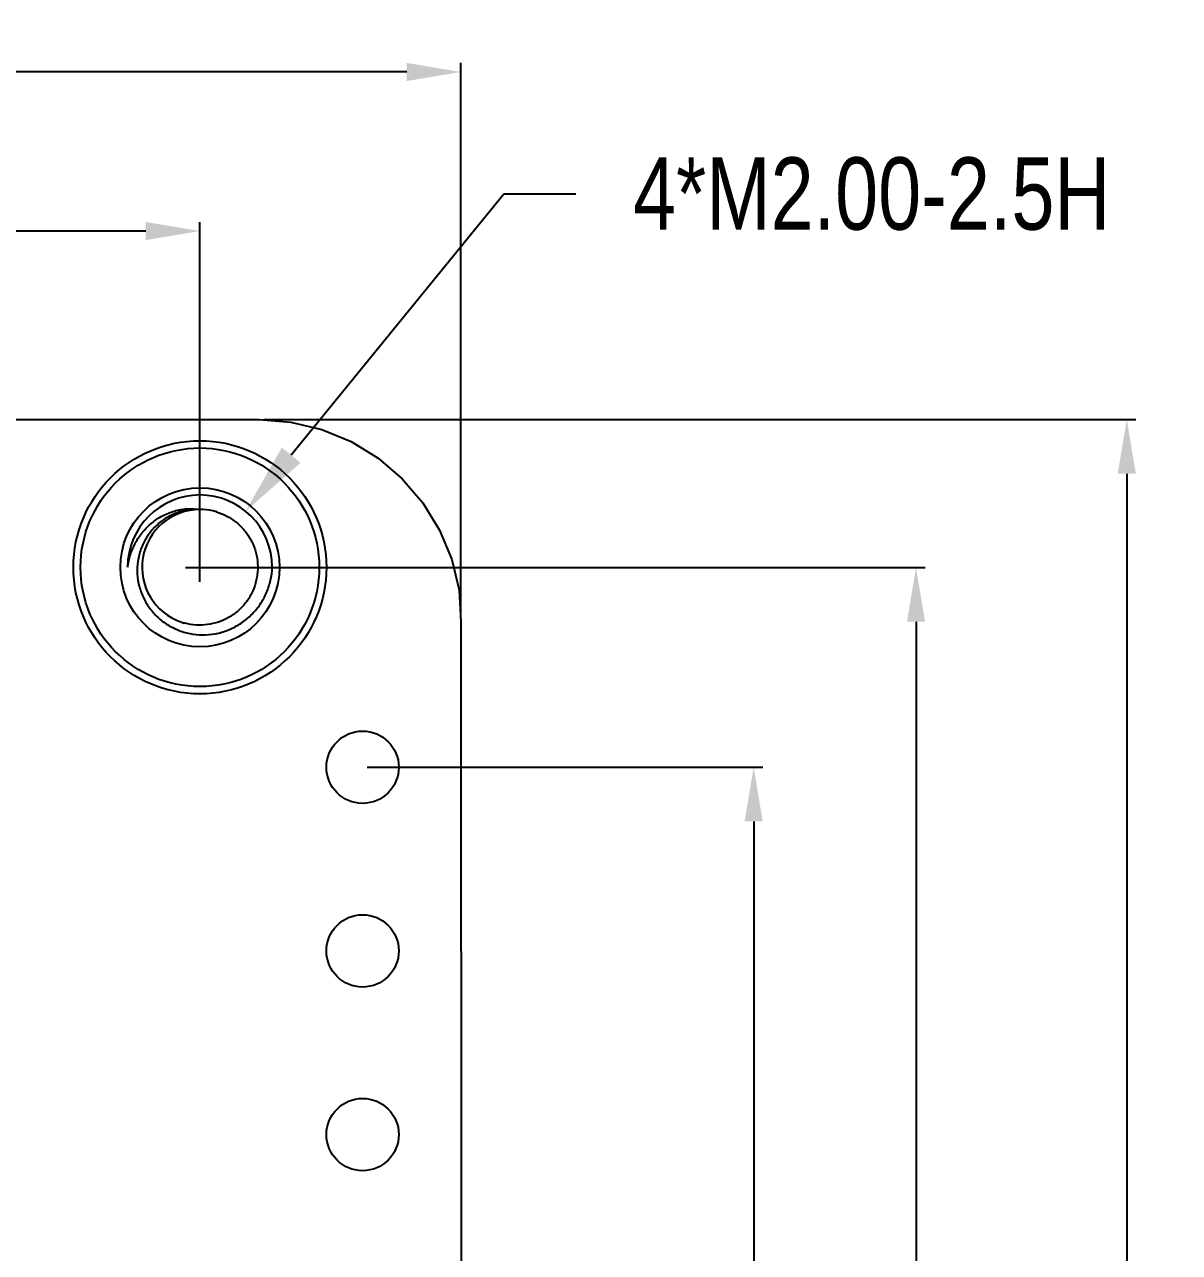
# Model space of a CAD drawing. Header units: inches. Extents: x 4.1 to 94, y -51.8 to -2.2.
# Drawn here: x 77.98 to 93.95, y -22.09 to -5.11 of the extents above; entities that cross this region are included whole.
import ezdxf

# ---------------------------------------------------------------- set-up
doc = ezdxf.new("R2010")
doc.units = ezdxf.units.IN
doc.header["$LTSCALE"] = 1.21
doc.header["$MEASUREMENT"] = 0
doc.header["$PDMODE"] = 3
doc.header["$PDSIZE"] = 0.3125
doc.layers.get('0').update_dxf_attribs({"linetype": 'CONTINUOUS'})
doc.layers.get('Defpoints').update_dxf_attribs({"linetype": 'CONTINUOUS'})
doc.layers.add('Dim', color=3, linetype='CONTINUOUS', lineweight=25)
doc.styles.get("Standard").update_dxf_attribs({"font": 'txt', "width": 0.8})
doc.dimstyles.get("Standard").update_dxf_attribs({"dimtxt": 0.15625, "dimasz": 0.1875, "dimexe": 0.125, "dimexo": 0.0625, "dimgap": 0.09, "dimtad": 0, "dimtih": 1, "dimtoh": 1, "dimzin": 4, "dimdsep": 46, "dimtxsty": 'STANDARD', "dimblk": '_FILLED', "dimblk1": '_FILLED', "dimblk2": '_FILLED', "dimcen": 0.09, "dimazin": 1, "dimtp": 0.01, "dimtm": 0.01, "dimtfac": 1, "dimtofl": 0, "dimtmove": 0, "dimatfit": 3, "dimldrblk": '_FILLED', "dimfxl": 1, "dimtolj": 1, "dimtzin": 4, "dimarcsym": 0})

# ---------------------------------------------------------------- blocks, each defined once
blk = doc.blocks.new('_FILLED')
at = {"color": 0, "linetype": 'ByBlock'}
blk.add_solid([(0, 0), (-1, 0.167), (-1, -0.167)], dxfattribs=at)
blk = doc.blocks.new('*D60')
at = {"layer": 'Defpoints', "color": 0}
for p in [(80.404, -12.618), (81.925, -44.614), (90.308, -44.614)]:
    blk.add_point(p, dxfattribs=at)
at = {"layer": 'Dim', "color": 0, "lineweight": -2}
for p, q in [((80.467, -12.618), (90.433, -12.618)), ((90.308, -13.368), (90.308, -27.059)), ((90.308, -43.864), (90.308, -30.172)), ((81.987, -44.614), (90.433, -44.614))]:
    blk.add_line(p, q, dxfattribs=at)
at = {"layer": 'Dim', "color": 0, "lineweight": -2, "xscale": 0.75, "yscale": 0.75, "zscale": 0.75}
for p, rotation in [((90.308, -12.618), 90), ((90.308, -44.614), 270)]:
    blk.add_blockref('_FILLED', p, dxfattribs=dict(at, rotation=rotation))
at = {"layer": 'Dim', "color": 0, "insert": (90.308, -28.616), "char_height": 1, "attachment_point": 5, "rotation": 90}
blk.add_mtext('\\A1;32.00', dxfattribs=at)
blk = doc.blocks.new('*D64')
at = {"layer": 'Defpoints', "color": 0}
for p in [(82.654, -15.38), (88.063, -15.38), (82.654, -35.7)]:
    blk.add_point(p, dxfattribs=at)
at = {"layer": 'Dim', "color": 0, "lineweight": -2}
for p, q in [((82.717, -15.38), (88.188, -15.38)), ((88.063, -16.13), (88.063, -23.916)), ((88.063, -34.95), (88.063, -27.163)), ((82.717, -35.7), (88.188, -35.7))]:
    blk.add_line(p, q, dxfattribs=at)
at = {"layer": 'Dim', "color": 0, "lineweight": -2, "xscale": 0.75, "yscale": 0.75, "zscale": 0.75}
for p, rotation in [((88.063, -15.38), 90), ((88.063, -35.7), 270)]:
    blk.add_blockref('_FILLED', p, dxfattribs=dict(at, rotation=rotation))
at = {"layer": 'Dim', "color": 0, "insert": (88.063, -25.54), "char_height": 1, "attachment_point": 5, "rotation": 90}
blk.add_mtext('\\A1;20.32', dxfattribs=at)
blk = doc.blocks.new('*D66')
at = {"layer": 'Defpoints', "color": 0}
for p in [(67.124, -7.965), (67.124, -12.616), (80.404, -12.616)]:
    blk.add_point(p, dxfattribs=at)
at = {"layer": 'Dim', "color": 0, "lineweight": -2}
for p, q in [((67.124, -12.553), (67.124, -7.84)), ((67.874, -7.965), (72.208, -7.965)), ((79.654, -7.965), (75.321, -7.965)), ((80.404, -12.553), (80.404, -7.84))]:
    blk.add_line(p, q, dxfattribs=at)
at = {"layer": 'Dim', "color": 0, "lineweight": -2, "xscale": 0.75, "yscale": 0.75, "zscale": 0.75, "rotation": 180}
blk.add_blockref('_FILLED', (67.124, -7.965), dxfattribs=at)
at = {"layer": 'Dim', "color": 0, "lineweight": -2, "xscale": 0.75, "yscale": 0.75, "zscale": 0.75}
blk.add_blockref('_FILLED', (80.404, -7.965), dxfattribs=at)
at = {"layer": 'Dim', "color": 0, "insert": (73.764, -7.965), "char_height": 1, "attachment_point": 5}
blk.add_mtext('\\A1;13.28', dxfattribs=at)
blk = doc.blocks.new('*D72')
at = {"layer": 'Defpoints', "color": 0}
for p in [(81.035, -11.84), (79.773, -13.391)]:
    blk.add_point(p, dxfattribs=at)
at = {"layer": 'Dim', "color": 0, "lineweight": -2}
for p, q in [((84.605, -7.453), (81.666, -11.064)), ((85.605, -7.453), (84.605, -7.453)), ((80.404, -12.814), (80.404, -12.418)), ((80.206, -12.616), (80.602, -12.616))]:
    blk.add_line(p, q, dxfattribs=at)
at = {"layer": 'Dim', "color": 0, "lineweight": -2, "rotation": 230.8650402661687}
blk.add_blockref('_FILLED', (81.035, -11.84), dxfattribs=at)
at = {"layer": 'Dim', "color": 0, "insert": (89.695, -7.453), "char_height": 1, "attachment_point": 5}
blk.add_mtext('\\A1;4*M2.00-2.5H', dxfattribs=at)
blk = doc.blocks.new('*D73')
at = {"layer": 'Defpoints', "color": 0}
for p in [(84.014, -5.765), (63.506, -13.37), (84.014, -13.37)]:
    blk.add_point(p, dxfattribs=at)
at = {"layer": 'Dim', "color": 0, "lineweight": -2}
for p, q in [((63.506, -13.308), (63.506, -5.64)), ((64.256, -5.765), (72.27, -5.765)), ((83.264, -5.765), (75.25, -5.765)), ((84.014, -13.308), (84.014, -5.64))]:
    blk.add_line(p, q, dxfattribs=at)
at = {"layer": 'Dim', "color": 0, "lineweight": -2, "xscale": 0.75, "yscale": 0.75, "zscale": 0.75, "rotation": 180}
blk.add_blockref('_FILLED', (63.506, -5.765), dxfattribs=at)
at = {"layer": 'Dim', "color": 0, "lineweight": -2, "xscale": 0.75, "yscale": 0.75, "zscale": 0.75}
blk.add_blockref('_FILLED', (84.014, -5.765), dxfattribs=at)
at = {"layer": 'Dim', "color": 0, "insert": (73.76, -5.765), "char_height": 1, "attachment_point": 5}
blk.add_mtext('\\A1;20.51', dxfattribs=at)
blk = doc.blocks.new('*D74')
at = {"layer": 'Defpoints', "color": 0}
for p in [(81.224, -10.571), (85.86, -47.08), (93.223, -47.08)]:
    blk.add_point(p, dxfattribs=at)
at = {"layer": 'Dim', "color": 0, "lineweight": -2}
for p, q in [((81.287, -10.571), (93.348, -10.571)), ((93.223, -11.321), (93.223, -27.269)), ((93.223, -46.33), (93.223, -30.382)), ((85.922, -47.08), (93.348, -47.08))]:
    blk.add_line(p, q, dxfattribs=at)
at = {"layer": 'Dim', "color": 0, "lineweight": -2, "xscale": 0.75, "yscale": 0.75, "zscale": 0.75}
for p, rotation in [((93.223, -10.571), 90), ((93.223, -47.08), 270)]:
    blk.add_blockref('_FILLED', p, dxfattribs=dict(at, rotation=rotation))
at = {"layer": 'Dim', "color": 0, "insert": (93.223, -28.826), "char_height": 1, "attachment_point": 5, "rotation": 90}
blk.add_mtext('\\A1;36.51', dxfattribs=at)

msp = doc.modelspace()

# ---------------------------------------------------------------- linework, layer by layer
at = {"color": 7, "linetype": 'Continuous'}
for p, q in [((66.304, -10.58), (81.224, -10.571)), ((81.224, -10.571), (81.662, -10.606)), ((81.662, -10.606), (82.089, -10.708)), ((82.089, -10.708), (82.495, -10.877)), ((82.495, -10.877), (82.869, -11.106)), ((82.869, -11.106), (83.203, -11.391)), ((83.203, -11.391), (83.488, -11.725)), ((83.488, -11.725), (83.718, -12.1)), ((83.718, -12.1), (83.886, -12.505)), ((83.886, -12.505), (83.988, -12.932)), ((83.988, -12.932), (84.014, -13.37)), ((84.014, -13.37), (84.021, -38.229))]:
    msp.add_line(p, q, dxfattribs=at)
for centre, radius in [((80.404, -12.615), 1.75), ((80.404, -12.615), 1.65), ((80.404, -12.615), 1.1), ((82.654, -15.38), 0.5), ((82.654, -17.92), 0.5), ((82.654, -20.46), 0.5)]:
    msp.add_circle(centre, radius, dxfattribs=at)
for centre, radius, start, end in [((80.404, -12.615), 1, 0, 180), ((80.404, -12.615), 0.8, 89.9924, 251.3313), ((80.404, -12.618), 0.803, 77.163, 89.9798), ((80.405, -12.614), 0.799, 73.2614, 77.1393), ((80.404, -12.616), 0.799, 251.3267, 255.2)]:
    msp.add_arc(centre, radius, start, end, dxfattribs=at)
for points, knots in [([(79.404, -12.615), (79.412, -12.556), (79.438, -12.439), (79.508, -12.274), (79.607, -12.125), (79.734, -11.998), (79.883, -11.898), (80.05, -11.831), (80.226, -11.8), (80.346, -11.806), (80.404, -11.815)], [0, 0, 0, 0, 0.125242, 0.250422, 0.375545, 0.500601, 0.625586, 0.750488, 0.87529, 1, 1, 1, 1]), ([(80.404, -11.815), (80.346, -11.812), (80.229, -11.819), (80.059, -11.866), (79.903, -11.949), (79.768, -12.062), (79.66, -12.202), (79.583, -12.36), (79.54, -12.531), (79.532, -12.707), (79.56, -12.881), (79.621, -13.046), (79.714, -13.196), (79.834, -13.325), (79.977, -13.428), (80.136, -13.502), (80.307, -13.545), (80.424, -13.551), (80.483, -13.549)], [0, 0, 0, 0, 0.062476, 0.124951, 0.187433, 0.249919, 0.312409, 0.374902, 0.437398, 0.499898, 0.562401, 0.624907, 0.687416, 0.749927, 0.812442, 0.874959, 0.937478, 1, 1, 1, 1]), ([(80.635, -11.849), (80.684, -11.864), (80.781, -11.903), (80.911, -11.989), (81.022, -12.099), (81.11, -12.228), (81.172, -12.371), (81.204, -12.524), (81.207, -12.68), (81.179, -12.834), (81.122, -12.979), (81.038, -13.111), (80.931, -13.224), (80.803, -13.314), (80.661, -13.378), (80.509, -13.413), (80.353, -13.419), (80.25, -13.402), (80.2, -13.389)], [0, 0, 0, 0, 0.062524, 0.125017, 0.187517, 0.250016, 0.312515, 0.375014, 0.437512, 0.500011, 0.562509, 0.625008, 0.687506, 0.750005, 0.812504, 0.875002, 0.937501, 1, 1, 1, 1]), ([(80.483, -13.549), (80.543, -13.546), (80.662, -13.53), (80.834, -13.472), (80.991, -13.383), (81.129, -13.266), (81.244, -13.126), (81.33, -12.967), (81.386, -12.795), (81.402, -12.675), (81.404, -12.615)], [0, 0, 0, 0, 0.124984, 0.249973, 0.374967, 0.499965, 0.624967, 0.749976, 0.874982, 1, 1, 1, 1])]:
    msp.add_open_spline(points, degree=3, knots=knots, dxfattribs=at)

# ---------------------------------------------------------------- dimensions: what is measured, and where the dimension line sits
at = {"layer": 'Dim'}
for base, p1, p2, picture, middle in [((84.014, -5.765), (63.506, -13.37), (84.014, -13.37), '*D73', (73.76, -5.765)), ((67.124, -7.965), (80.404, -12.616), (67.124, -12.616), '*D66', (73.764, -7.965))]:
    dim = msp.add_linear_dim(base=base, p1=p1, p2=p2, dimstyle='STANDARD', override={"dimtxt": 1, "dimasz": 0.75, "dimtih": 0, "dimtoh": 0, "dimzin": 0, "dimcen": 0.198, "dimadec": 0, "dimazin": 0, "dimtp": 0, "dimtm": 0, "dimtdec": 4, "dimtzin": 0}, dxfattribs=at)
    dim.commit()
    dim.dimension.update_dxf_attribs({"geometry": picture, "text_midpoint": middle})
dim = msp.add_diameter_dim_2p(p1=(79.773, -13.391), p2=(81.035, -11.84), text='4*M<>-2.5H', dimstyle='STANDARD', override={"dimtxt": 1, "dimasz": 1, "dimtih": 0, "dimzin": 0, "dimpost": '<>', "dimcen": 0.198, "dimadec": 0, "dimazin": 0, "dimtp": 0, "dimtm": 0, "dimtdec": 4, "dimtzin": 0}, dxfattribs=at)
dim.commit()
dim.dimension.update_dxf_attribs({"geometry": '*D72', "text_midpoint": (89.695, -7.453), "dimtype": 163})
for base, p1, p2, picture, middle in [((93.223, -47.08), (81.224, -10.571), (85.86, -47.08), '*D74', (93.223, -28.826)), ((90.308, -44.614), (80.404, -12.618), (81.925, -44.614), '*D60', (90.308, -28.616)), ((88.063, -15.38), (82.654, -35.7), (82.654, -15.38), '*D64', (88.063, -25.54))]:
    dim = msp.add_linear_dim(base=base, p1=p1, p2=p2, angle=90, dimstyle='STANDARD', override={"dimtxt": 1, "dimasz": 0.75, "dimtih": 0, "dimtoh": 0, "dimzin": 0, "dimcen": 0.198, "dimadec": 0, "dimazin": 0, "dimtp": 0, "dimtm": 0, "dimtdec": 4, "dimtzin": 0}, dxfattribs=at)
    dim.commit()
    dim.dimension.update_dxf_attribs({"geometry": picture, "text_midpoint": middle})

doc.saveas('drawing.dxf')
